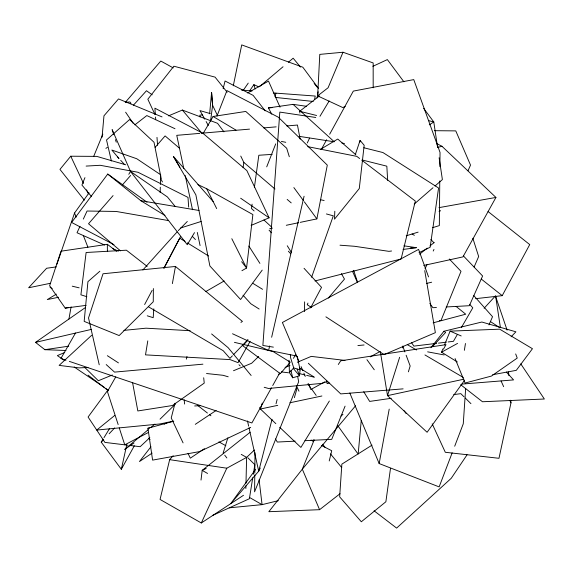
<?xml version="1.0" encoding="UTF-8"?>
<svg xmlns="http://www.w3.org/2000/svg" width="573" height="573" viewBox="0 0 573 573"><rect width="100%" height="100%" fill="white"/><g stroke="black" fill="none" stroke-linecap="round" stroke-linejoin="round"><path stroke-width="0.86" d="M153.378 288.556L153.256 301.77L119.163 335.563L84.167 321.381L87.927 281.658L99.867 271.208M439.763 180.982L439.341 225.59L432.543 227.689M439.899 166.707L440.035 152.439L413.763 79.611L353.319 91.1L329.668 134.225M254.777 474.91L254.591 491.827L298.662 381.718L297.659 376.461M254.799 473.126L255.021 452.641M304.507 311.59L304.621 301.864M245.86 488.504L245.924 485.832M245.989 483.168L246.626 457.39L254.433 450.027M160.139 192.549L160.297 187.213M160.376 184.542L160.669 174.758L136.782 158.75L111.835 150.04L118.883 158.377M334.804 211.236L334.503 219.158L359.278 188.546L364.17 145.27L360.088 140.406L355.317 154.624M345.204 106.514L342.733 107.538L317.657 95.884L319.784 54.385L343.012 52.243L373.166 62.937L373.181 87.791M153.8 308.833L153.206 317.686L147.254 315.802M465.663 388.401L463.263 423.812L454.697 446.224M102.066 137.191L103.964 115.81L118.511 98.921L162.03 116.899M209.646 113.791L211.587 92.518L212.619 105.339L210.535 121.175M358.168 454.009L361.269 420.331M293.448 358.326L295.518 354.845L297.33 356.778L300.094 369.914L299.457 375.802L292.681 377.786L289.408 372.608L289.057 360.238M201.016 480.074L202.19 470.376L250.072 432.329M243.102 167.71L243.804 162.395L240.76 156.071M252.091 204.153L251.49 208.522L254.111 210.936M254.376 187.564L258.824 155.254L272.175 154.366M390.507 468.291L385.88 501.747L361.327 521.767L339.653 496.848L341.859 464.137L372.027 445.142M359.83 142.133L360.088 140.406M252.736 477.782L249.384 498.739L212.49 515.456M253.295 474.286L254.835 464.682L247.894 457.806M464.359 350.311L465.462 343.499M147.784 340.885L145.506 354.866L230.024 359.593L238.06 362.637L250.115 341.322M68.932 319.061L71.102 306.82M172.373 283.614L175.453 266.459L103.018 273.772L88.521 317.951L99.229 364.786M317.062 97.904L318.173 91.773M452.154 452.863L439.14 486.892L379.161 463.557L389.21 409.115M314.57 99.559L315.236 96.049L273.3 92.948M300.273 222.353L316.876 218.886L327.298 165.124L278.328 117.2L226.937 90.598L216.966 116.09M233.283 85.814L241.727 44.902L302.831 67.22L318.552 88.478M510.765 400.233L510.973 402.876L498.976 458.293L445.307 452.283L432.192 423.834M103.076 439.133L101.228 442.141L121.326 469.273L126.712 445.006M269.647 345.963L268.644 350.318L296.599 356.005M271.645 337.261L304.07 196.245M173.168 455.707L169.658 459.661L160.053 499.448L201.295 522.977L243.504 495.294M329.231 460.964L331.738 450.729L321.403 445.407M223.133 88.758L225.053 81.001L253.151 95.383L265.213 110.861M175.009 403.256L171.234 417.961L183.073 442.886M186.325 359.156L186.991 356.564M272.039 419.314L258.709 471.178L230.812 503.517L255.494 469.523M276.043 403.757L277.153 399.431M275.061 96.636L275.957 93.191M294.364 397.683L296.771 389.275L296.442 386.639M408.384 371.834L410.161 365.982L406.142 355.224M223.119 453.114L227.896 437.743M262.298 403.063L260.414 409.015L275.835 423.648M399.632 357.273L387.506 395.621L427.1 432.264L464.581 380.264M402.597 347.897L403.134 346.192M56.885 264.268L74.547 213.006L89.044 192.85M311.605 277.225L333.307 215.82L326.409 213.951M266.71 166.858L275.72 143.859M345.075 406.15L331.731 439.355L304.958 440.68M314.09 440.15L302.315 469.172L268.83 511.703L319.584 509.691L340.047 493.718M457.304 361.95L441.547 352.187L442.865 348.95M444.512 344.903L450.12 331.144L499.692 329.174L532.453 348.713L516.287 370.337L492.68 374.713M84.954 177.644L81.925 185.029L91.616 196.711M93.721 156.314L102.825 134.168M343.012 52.243L328.1 87.748L317.657 95.884M474.122 267.018L478.656 256.518L472.847 238.275M488.991 324.891L492.536 316.719L473.792 295.625M307.959 303.088L307.243 304.721L311.719 307.629M468.005 170.783L470.519 165.103L455.779 130.888L434.406 130.687M79.998 226.314L77.033 232.753L104.551 244.993M83.336 219.072L87.053 211.022L116.161 211.451L168.398 220.562M425.066 268.758L426.921 264.733M433.217 251.046L433.962 249.434M201.295 522.977L226.808 468.205L246.626 457.39L241.24 454.375M307.264 142.964L309.578 138.122M260.271 468.012L258.709 471.178L249.04 427.881M164.086 268.128L180.631 236.491M144.632 304.542L152.16 290.318M163.857 268.193L179.736 238.167L185.05 241.455M310.58 307.909L321.532 287.374L304.041 268.307M475.583 298.683L502.22 295.654L529.731 244.585L488.053 211.509M321.496 149.116L326.66 139.712M121.326 469.273L134.29 445.837M436.418 143.415L441.955 146.273L495.932 197.434L462.934 256.897L423.741 265.457M443.466 349.172L445.987 344.631L340.72 360.811L338.292 364.485M271.416 387.871L251.876 422.953L69.34 361.377M272.719 385.536L279.667 373.059M115.775 376.841L107.416 391.567L118.16 424.55M75.521 333.006L60.888 358.526L65.959 360.231M457.369 334.467L453.401 341.322L448.129 341.959M461.337 327.62L472.797 307.823L469.831 304.514M313.066 441.267L313.961 439.727M203.286 133.23L213.084 116.477L245.774 111.441L286.686 148.228L289.315 156.744M128.789 174.299L130.508 171.434L112.136 129.627L113.783 134.641M194.491 232.631L187.271 244.707L130.508 171.434L167.373 196.919L175.223 206.495M319.956 116.319L329.167 100.97M103.999 437.629L109.529 428.604M329.353 401.028L300.897 447.42L279.696 427.3M467.059 454.804L451.252 478.283L396.623 528.098L374.069 510.801M249.878 90.505L253.889 84.661L258.745 86.852M243.167 90.462L248.245 83.106M108.125 389.747L88.084 417.022L104.909 442.399L127.815 445.192M262.212 270.098L240.574 299.507L209.883 265.958L195.873 194.877L173.497 156.544L213.127 201.524M147.01 202.183L107.738 174.07L71.618 222.439L113.97 244.657M150.943 446.747L139.461 461.537L152.11 453.107M430.896 347.725L443.939 331.251L481.843 322.026L515.901 331.803L511.123 336.802M125.745 164.788L96.758 156.386L70.751 156.214L59.957 169.393L84.367 200.178M355.575 405.77L302.315 469.172L319.584 509.691M328.336 298.06L344.473 279.087L341.393 273.636M125.258 102.46L160.784 61.053L173.225 67.901M113.074 195.601L88.529 223.756L120.545 250.881M122.429 184.871L130.615 175.481M155.161 147.325L165.103 135.923L179.342 148.106M289.537 363.103L280.261 373.632L242.794 345.777L248.08 339.904M142.913 269.933L177.114 231.915M178.296 230.604L187.314 221.465M133.473 105.146L146.48 90.735L152.21 94.817M484.121 308.26L495.566 295.768L500.408 327.584M289.408 372.608L293.713 367.923L290.669 357.967L290.303 354.608M432.436 346.665L445.644 332.433L443.939 331.251M101.228 442.141L103.67 439.563M109.157 433.754L114.636 427.945M232.402 355.804L229.945 358.369L223.212 350.719L148.486 306.806M233.626 354.522L247.737 339.768M160.039 419.171L175.259 404.244M258.688 356.449L251.626 363.261L233.498 370.724M149.832 437.65L140.149 446.704L129.577 445.407M91.659 335.284L59.126 365.381L79.031 367.887L87.956 367.486M414.193 204.095L432.987 187.751M435 186.003L442.385 179.578L439.126 157.754M259.447 86.709L283.041 66.755M288.427 62.192L293.147 58.202L300.524 67.077M148.163 429.736L124.506 449.519L134.039 442.972M150.871 427.479L154.925 424.084M114.722 415.446L96.737 430.065L159.752 423.977L173.748 421.176M419.543 254.247L427.207 248.116M429.994 245.889L434.169 242.544M340.878 416.07L342.969 414.408M299.901 113.067L299.686 111.291L319.455 95.892M134.848 124.864L146.831 115.567L174.987 128.724M66.002 350.49L44.866 349.688L35.533 342.382L85.348 307.579M204.411 448.702L190.322 458.164L188.03 453.336M195.278 424.342L216.121 410.454M240.939 322.406L242.429 321.417L175.453 266.459M429.299 124.842L433.79 121.97L423.648 108.347M105.898 148.35L107.387 147.404M56.347 294.128L47.301 299.579L58.546 297.258M320.429 149.388L337.755 139.046L355.89 154.846M439.083 211.595L440.623 210.685M278.399 374.47L279.918 373.582M205.678 291.636L224.186 280.949M241.921 270.707L246.548 268.035L252.886 214.567L206.724 188.775L197.914 184.556M247.615 92.976L268.508 81.08L280.039 107.194M324.898 381.797L310.824 389.525L308.396 383.803M370.258 356.872L379.648 351.722M441.547 352.187L457.576 343.392M148.4 432.472L124.764 444.849L119.263 427.931M164.157 424.221L168.097 422.165M419.013 252.664L430.158 247.257L438.567 188.001L382.936 152.547L363.834 147.748M206.187 468.463L202.19 470.376L207.562 473.456M250.702 427.401L199.511 451.61L152.597 460.119L147.927 428.246L173.619 421.212M372.88 66.325L387.355 59.585L403.901 81.817M64.756 352.481L57.372 355.611L64.692 360.56M251.117 225.418L269.088 217.826L246.87 170.611L202.914 133.294L154.896 108.182L155.34 114.371M285.067 367.451L289.974 365.373M297.33 362.265L311.232 356.385L344.96 360.41M168.498 115.861L182.364 110.059L217.554 123.31L223.921 131.847M112.372 374.978L98.348 380.73L84.983 367.63M327.792 381.396L321.897 383.366L268.501 388.48L264.196 387.284M180.66 227.975L201.116 221.472M406.228 235.804L418.118 232.137M437.665 147.447L441.955 146.273M329.454 383.008L327.111 383.631L326.854 380.988M433.145 322.828L465.727 314.205L456.087 306.419M314.992 280.956L401.114 258.975L415.332 201.08L361.742 160.139M278.363 500.659L262.069 504.648L229.229 507.828M35.533 342.382L91.322 329.411M426.584 283.427L431.662 282.21M439.333 320.751L441.052 320.371L461.007 271.33L449.318 258.996M463.886 379.197L387.506 395.621L380.343 351.614M116.577 251.289L107.337 244.32L60.996 251.203L49.622 285.755L65.236 308.145L68.696 307.407M277.733 405.347L260.414 409.015L259.791 407.339M289.859 402.776L321.897 395.986M269.697 228.749L272.318 228.204M286.299 225.282L298.526 222.718M50.288 283.306L28.65 287.768L46.628 268.25L56.369 266.896M438.99 207.634L495.932 197.434M44.866 349.688L68.717 346.178M271.774 114.177L268.393 107.917L293.061 104.358L306.347 106.277M391.266 398.299L369.657 401.415L363.755 391.739M453.723 394.611L460.814 393.651L463.972 396.774M391.567 250.995L388.924 251.346L354.551 246.283L340.011 245.201M403.048 249.456L416.285 247.679L403.929 245.81M65.236 308.145L86.115 305.359M436.705 343.342L413.856 346.113L411.407 342.439M438.46 343.127L446.367 342.174M147.927 428.246L149.675 428.052M202.498 114.901L199.841 115.166L200.041 116.942M123.832 330.385L146.008 328.186L190.114 330.707M202.914 364.17L114.528 372.113L106.198 364.564M357.91 345.54L364.07 344.982M199.827 133.373L176.756 135.335L183.79 168.584M201.603 133.215L249.534 129.126M263.73 127.915L276.157 126.855M286.808 125.945L297.459 125.043L300.13 139.103M268.393 107.917L271.967 107.624M403.113 388.859L340.756 393.909L308.338 363.253M461.91 384.096L513.573 379.906L506.331 372.035M125.781 102.259L129.928 101.987L130.995 103.369M194.662 405.971L199.998 405.62M86.129 166.084L100.211 165.289L138.021 172.272L187.994 197.399L188.682 207.111M436.433 307.508L432.88 307.701L429.857 303.432M446.217 306.97L469.337 305.71L482.616 276L463.543 256.052M410.318 247.973L416.285 247.679M295.138 441.16L277.289 442.048L275.527 438.939M241.405 90.018L252.041 90.992M275.319 97.417L313.259 101.471M206.538 373.524L223.083 375.301L228.204 376.798M281.4 371.913L288.506 372.794M315.752 117.486L279.825 112.093L262.871 345.476L273.371 347.138M169.658 459.661L226.808 468.205M299.056 136.331L334.274 141.789L293.061 104.358M341.931 143.071L344.488 143.501M107.738 174.07L140.836 200.7L199.046 210.477M427.637 351.843L444.125 354.938M281.393 141.438L285.777 142.305M307.701 146.645L356.8 156.365L359.622 158.52M320.665 199.776L324.153 200.521M234.45 342.353L273.013 351.493L290.346 362.265M72.255 286.185L79.146 287.839M299.722 373.682L304.929 374.943M306.662 375.358L313.596 377.041M299.686 111.291L316.583 115.481M362.68 160.103L386.832 166.177L387.656 180.388M428.611 120.617L433.79 121.97L437.564 147.282M210.248 113.604L199.991 110.603L204.805 119.191M293.713 367.923L300.094 369.914M86.852 296.707L80.9 294.823L86.122 252.5L126.397 250.193L147.175 266.388M450.12 331.144L461.193 335.957M112.652 248.589L118.317 251.11M232.523 333.765L268.092 350.239M107.344 355.69L118.453 362.895M311.06 440.085L313.445 441.317M218.915 441.876L225.848 445.751M249.785 497.615L262.069 504.648L259.096 479.773M407.281 344.588L416.492 349.996M424.937 354.945L463.321 377.471M213.084 116.477L236.019 130.135M412.073 233.977L414.351 235.331M140.836 200.7L165.024 215.541M187.335 242.859L208.615 256.002M252.693 283.227L262.57 289.322M299.393 367.88L314.47 377.249M259.154 309.033L250.867 303.783L243.024 295.21M50.03 287.245L52.2 288.649M325.894 316.833L384.082 354.623L435.373 332.655L424.736 270.649M490.488 321.596L499.42 327.47M74.204 366.999L104.207 387.291M105.676 388.279L108.297 390.628M240.653 198.222L269.088 217.826M88.07 375.143L108.462 390.786M460.692 384.719L482.48 401.752L544.35 399.009L520.757 363.848M197.664 405.398L207.426 413.047M209.517 414.68L210.914 415.776M481.234 279.022L502.22 295.654M211.609 333.952L228.111 347.646L251.139 375.48M243.804 162.395L274.968 189.004M287.159 199.418L291.227 202.892M263.931 219.989L271.788 227.23M465.24 398.027L470.934 403.65M238.962 364.693L240.223 365.954M117.673 157.059L118.912 158.334M192.356 236.363L195.429 239.543M430.867 239.521L433.947 242.766M120.702 160.347L124.327 164.293M269.066 230.174L271.48 232.803M288.362 251.21L290.776 253.839M297.33 356.778L297.681 357.165M148.887 438.209L150.047 439.57M182.364 110.059L201.882 133.222M293.312 368.432L299.457 375.802L297.151 369.069M314.133 83.465L317.535 87.562M322.542 444.24L325.364 447.678M330.449 453.859L341.737 467.597M227.159 92.239L215.076 77.126L173.841 66.203L147.834 99.229L155.011 114.571M241.656 261.718L246.548 268.035L231.814 238.712M224.723 455.184L226.865 457.949M293.863 187.586L303.275 200.392M304.32 201.811L316.876 218.886M366.942 359.694L374.262 369.757M404.08 410.719L406.171 413.591M307.937 383.867L310.516 387.477M311.547 388.924L316.189 395.413M337.841 425.732L357.437 453.157M125.616 112.208L133.086 123.188M248.868 246.061L259.906 263.394M287.259 245.76L291.492 252.607M173.497 156.544L179.85 167.216M206.115 121.533L208.3 125.43M160.734 178.84L162.46 181.956M206.724 188.775L216.68 208.593M212.619 105.339L217.561 115.703M297.101 387.169L298.984 391.18M70.751 156.214L83.529 183.439M86.537 189.842L88.414 193.846M501.089 380.995L503.653 386.668M509.877 400.448L510.973 402.876M352.459 271.23L357.509 282.654M299.027 361.728L282.382 322.477L418.591 249.405L428.532 276.909M301.111 366.634L302.845 370.724M303.883 373.173L305.273 376.447M349.824 393.028L379.161 463.557M455.105 358.583L465.068 383.029L491.39 376.089L517.247 358.075L515.671 353.949M74.547 213.006L76.173 217.174M83.343 235.51L87.905 247.185M402.747 346.121L404.91 351.915M495.566 296.277L507.105 330.148M353.648 270.334L357.552 282.16M115.431 139.662L116.255 142.168M253.889 84.661L255.207 88.915M290.941 370.351L292.681 377.786M111.384 161.02L106.528 139.97L129.613 119.513L154.022 142.269L161.228 178.755M247.493 420.954L248.653 426.154M185.272 175.589L192.492 209.711M197.305 232.459L200.077 245.581M132.564 382.535L137.828 410.956L172.452 405.519L204.239 383.101L203.694 377.765M184.169 399.811L184.621 404.058M508.552 371.984L508.831 375.516M211.587 92.518L212.604 105.855M155.534 117.028L155.72 119.678M156.988 137.377L157.561 145.334M107.337 244.32L107.402 251.475"/></g></svg>
